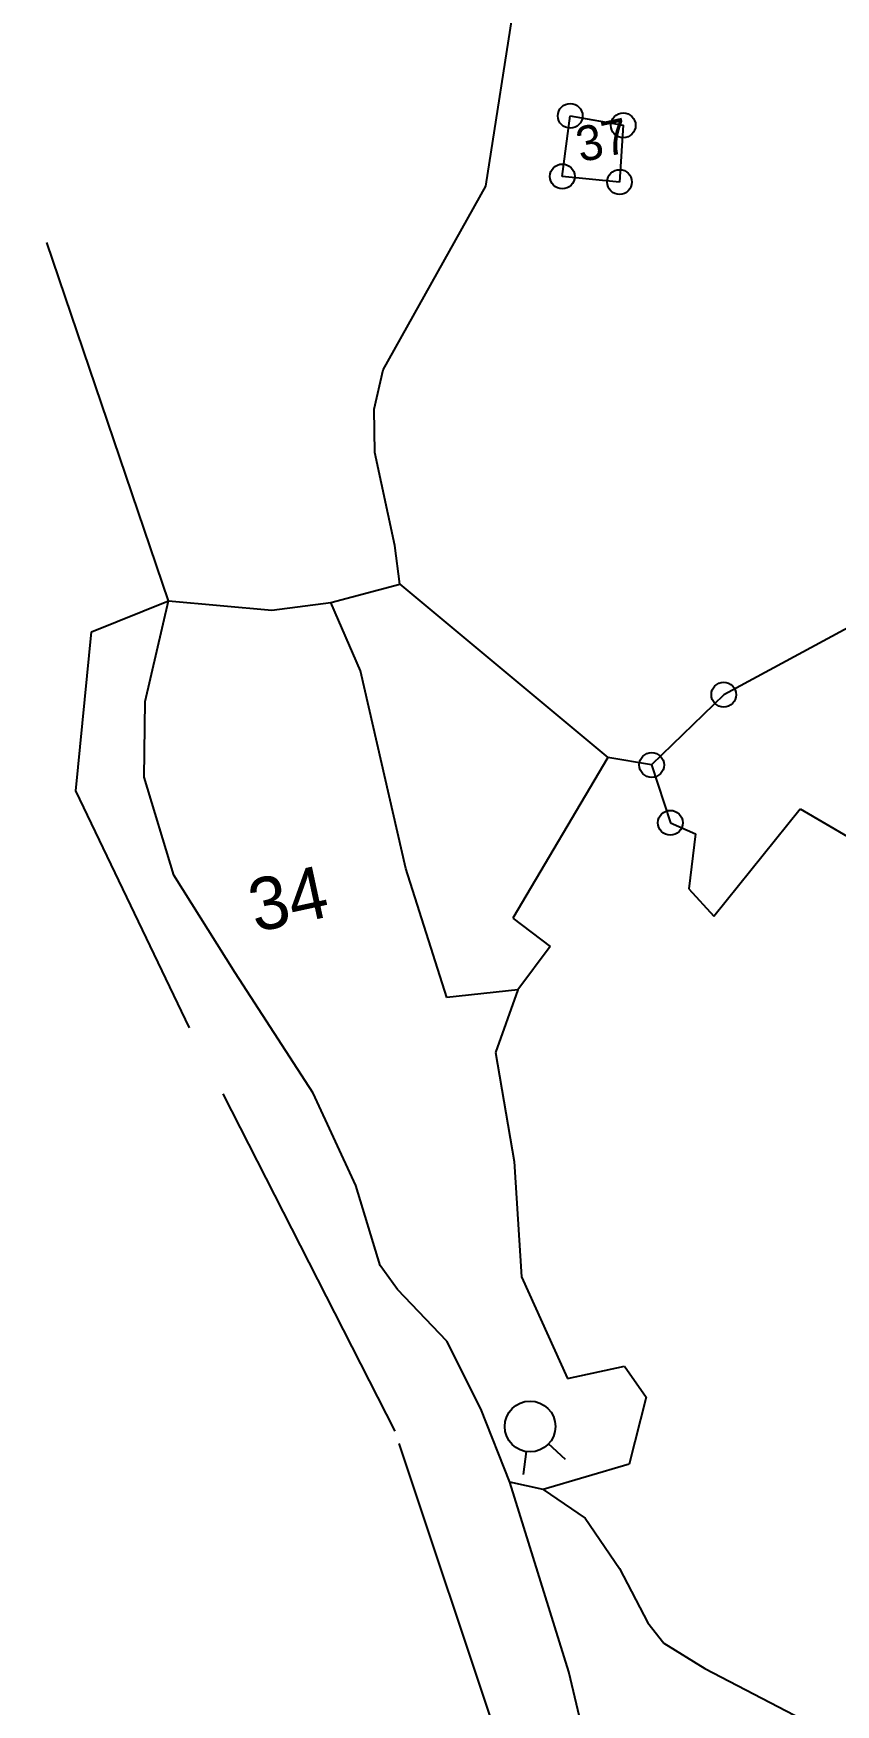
# Model space of a CAD drawing. Header units: metres. Extents: x 328584 to 331613, y 1804654 to 1807240.
# Drawn here: x 328584 to 328853, y 1805254 to 1805815 of the extents above; entities that cross this region are included whole.
import ezdxf

# ---------------------------------------------------------------- set-up
doc = ezdxf.new("R2010")
doc.units = ezdxf.units.M
doc.linetypes.add('DASHDOT', pattern=[25.4, 12.7, -6.35, 0, -6.35])
doc.linetypes.add('DIVIDE', pattern=[31.75, 12.7, -6.35, 0, -6.35, 0, -6.35])
for name, color, linetype in [('POLY_PARCEL', 6, 'Continuous'), ('POLY_WATER', 4, 'Continuous'), ('TEXT_PARCEL', 7, 'Continuous'), ('V_BOUND_STREAM_LINE', 7, 'DASHDOT'), ('V_DIVIDE_LINE', 7, 'DIVIDE')]:
    doc.layers.add(name, color=color, linetype=linetype)
doc.styles.add('TEXT_MAP', font='', dxfattribs={"height": 0.5})
doc.styles.get('TEXT_MAP').set_extended_font_data('Kruti Dev 050')

msp = doc.modelspace()

# ---------------------------------------------------------------- linework, layer by layer
for points in [[(328762.25, 1805336.04), (328756.55, 1805341.34)], [(328748.13, 1805330.99), (328749.18, 1805338.71)]]:
    msp.add_lwpolyline(points)
for centre, radius in [((328763.79, 1805786.89), 4.16), ((328781.59, 1805783.71), 4.16), ((328761.15, 1805766.55), 4.16), ((328780.34, 1805764.67), 4.16), ((328815.32, 1805592.68), 4.16), ((328791.13, 1805569.09), 4.16), ((328797.4, 1805549.7), 4.16), ((328750.32, 1805347.14), 8.51)]:
    msp.add_circle(centre, radius)
at = {"layer": 'POLY_PARCEL'}
for p, q in [((328761.15, 1805766.55), (328763.79, 1805786.89)), ((328763.79, 1805786.89), (328781.59, 1805783.71)), ((328781.59, 1805783.71), (328780.34, 1805764.67)), ((328780.34, 1805764.67), (328761.15, 1805766.55)), ((328706.64, 1805629.73), (328776.44, 1805571.63)), ((328693.4, 1805600.7), (328683.48, 1805623.56)), ((328866.81, 1805620.42), (328815.32, 1805592.68)), ((328708.64, 1805534.31), (328693.4, 1805600.7)), ((328815.32, 1805592.68), (328791.13, 1805569.09)), ((328776.44, 1805571.63), (328744.5, 1805517.68)), ((328791.13, 1805569.09), (328776.44, 1805571.63)), ((328791.13, 1805569.09), (328797.4, 1805549.7)), ((328812.03, 1805518.35), (328840.95, 1805554.35)), ((328840.95, 1805554.35), (328905.94, 1805516.52)), ((328797.4, 1805549.7), (328797.4, 1805549.7)), ((328797.4, 1805549.7), (328805.83, 1805545.98)), ((328805.83, 1805545.98), (328803.59, 1805527.51)), ((328722.34, 1805491.11), (328708.64, 1805534.31)), ((328803.59, 1805527.51), (328812.03, 1805518.35)), ((328744.5, 1805517.68), (328757.02, 1805508.2)), ((328757.02, 1805508.2), (328746.21, 1805493.66)), ((328746.21, 1805493.66), (328722.34, 1805491.11)), ((328746.21, 1805493.66), (328738.78, 1805472.62)), ((328738.78, 1805472.62), (328744.98, 1805436.1)), ((328744.98, 1805436.1), (328747.41, 1805397.3)), ((328747.41, 1805397.3), (328762.87, 1805363.21)), ((328762.87, 1805363.21), (328781.99, 1805367.35)), ((328781.99, 1805367.35), (328789.34, 1805357.03)), ((328789.34, 1805357.03), (328783.56, 1805334.51)), ((328783.56, 1805334.51), (328754.77, 1805325.99)), ((328754.77, 1805325.99), (328743.49, 1805328.48)), ((328754.77, 1805325.99), (328768.76, 1805316.41)), ((328768.76, 1805316.41), (328780.37, 1805299.54)), ((328780.37, 1805299.54), (328789.81, 1805281.21)), ((328789.81, 1805281.21), (328795.25, 1805274.44)), ((328795.25, 1805274.44), (328809.02, 1805265.99)), ((328809.02, 1805265.99), (328849.97, 1805244.55))]:
    msp.add_line(p, q, dxfattribs=at)
at = {"layer": 'POLY_WATER'}
for p, q in [((328735.5, 1805763.3), (328749.43, 1805852.81)), ((328701.02, 1805701.68), (328735.5, 1805763.3)), ((328698.02, 1805688.43), (328701.02, 1805701.68)), ((328698.24, 1805673.92), (328698.02, 1805688.43)), ((328704.98, 1805642.77), (328698.24, 1805673.92)), ((328706.64, 1805629.73), (328704.98, 1805642.77)), ((328683.48, 1805623.56), (328706.64, 1805629.73)), ((328621.13, 1805590.42), (328628.99, 1805624.15)), ((328628.99, 1805624.15), (328663.62, 1805621.01)), ((328663.62, 1805621.01), (328683.48, 1805623.56)), ((328620.81, 1805564.95), (328621.13, 1805590.42)), ((328630.81, 1805532.17), (328620.81, 1805564.95)), ((328651.33, 1805499.33), (328630.81, 1805532.17)), ((328677.55, 1805459), (328651.33, 1805499.33)), ((328691.88, 1805427.99), (328677.55, 1805459)), ((328700.01, 1805401.21), (328691.88, 1805427.99)), ((328705.83, 1805393.15), (328700.01, 1805401.21)), ((328722.42, 1805375.78), (328705.83, 1805393.15)), ((328733.79, 1805353.02), (328722.42, 1805375.78)), ((328743.49, 1805328.48), (328733.79, 1805353.02)), ((328763.37, 1805264.82), (328743.49, 1805328.48)), ((328791.05, 1805147.67), (328763.37, 1805264.82))]:
    msp.add_line(p, q, dxfattribs=at)
at = {"layer": 'V_BOUND_STREAM_LINE', "ltscale": 10}
for p, q in [((328603.13, 1805613.72), (328628.99, 1805624.15)), ((328597.95, 1805560.4), (328603.13, 1805613.72)), ((328636.03, 1805480.95), (328597.95, 1805560.4)), ((328705.03, 1805345.56), (328636.03, 1805480.95)), ((328746.61, 1805220.93), (328705.03, 1805345.56))]:
    msp.add_line(p, q, dxfattribs=at)
at = {"layer": 'V_DIVIDE_LINE', "ltscale": 10}
msp.add_line((328628.99, 1805624.15), (328583.66, 1805757.85), dxfattribs=at)

# ---------------------------------------------------------------- texts
at = {"layer": 'TEXT_PARCEL', "style": 'TEXT_MAP'}
for s, height, p in [('37', 11.72, (328767.25, 1805771.26)), ('34', 17.58, (328658.18, 1805512.9))]:
    msp.add_text(s, height=height, rotation=12.207, dxfattribs=at).set_placement(p)

doc.saveas('drawing.dxf')
